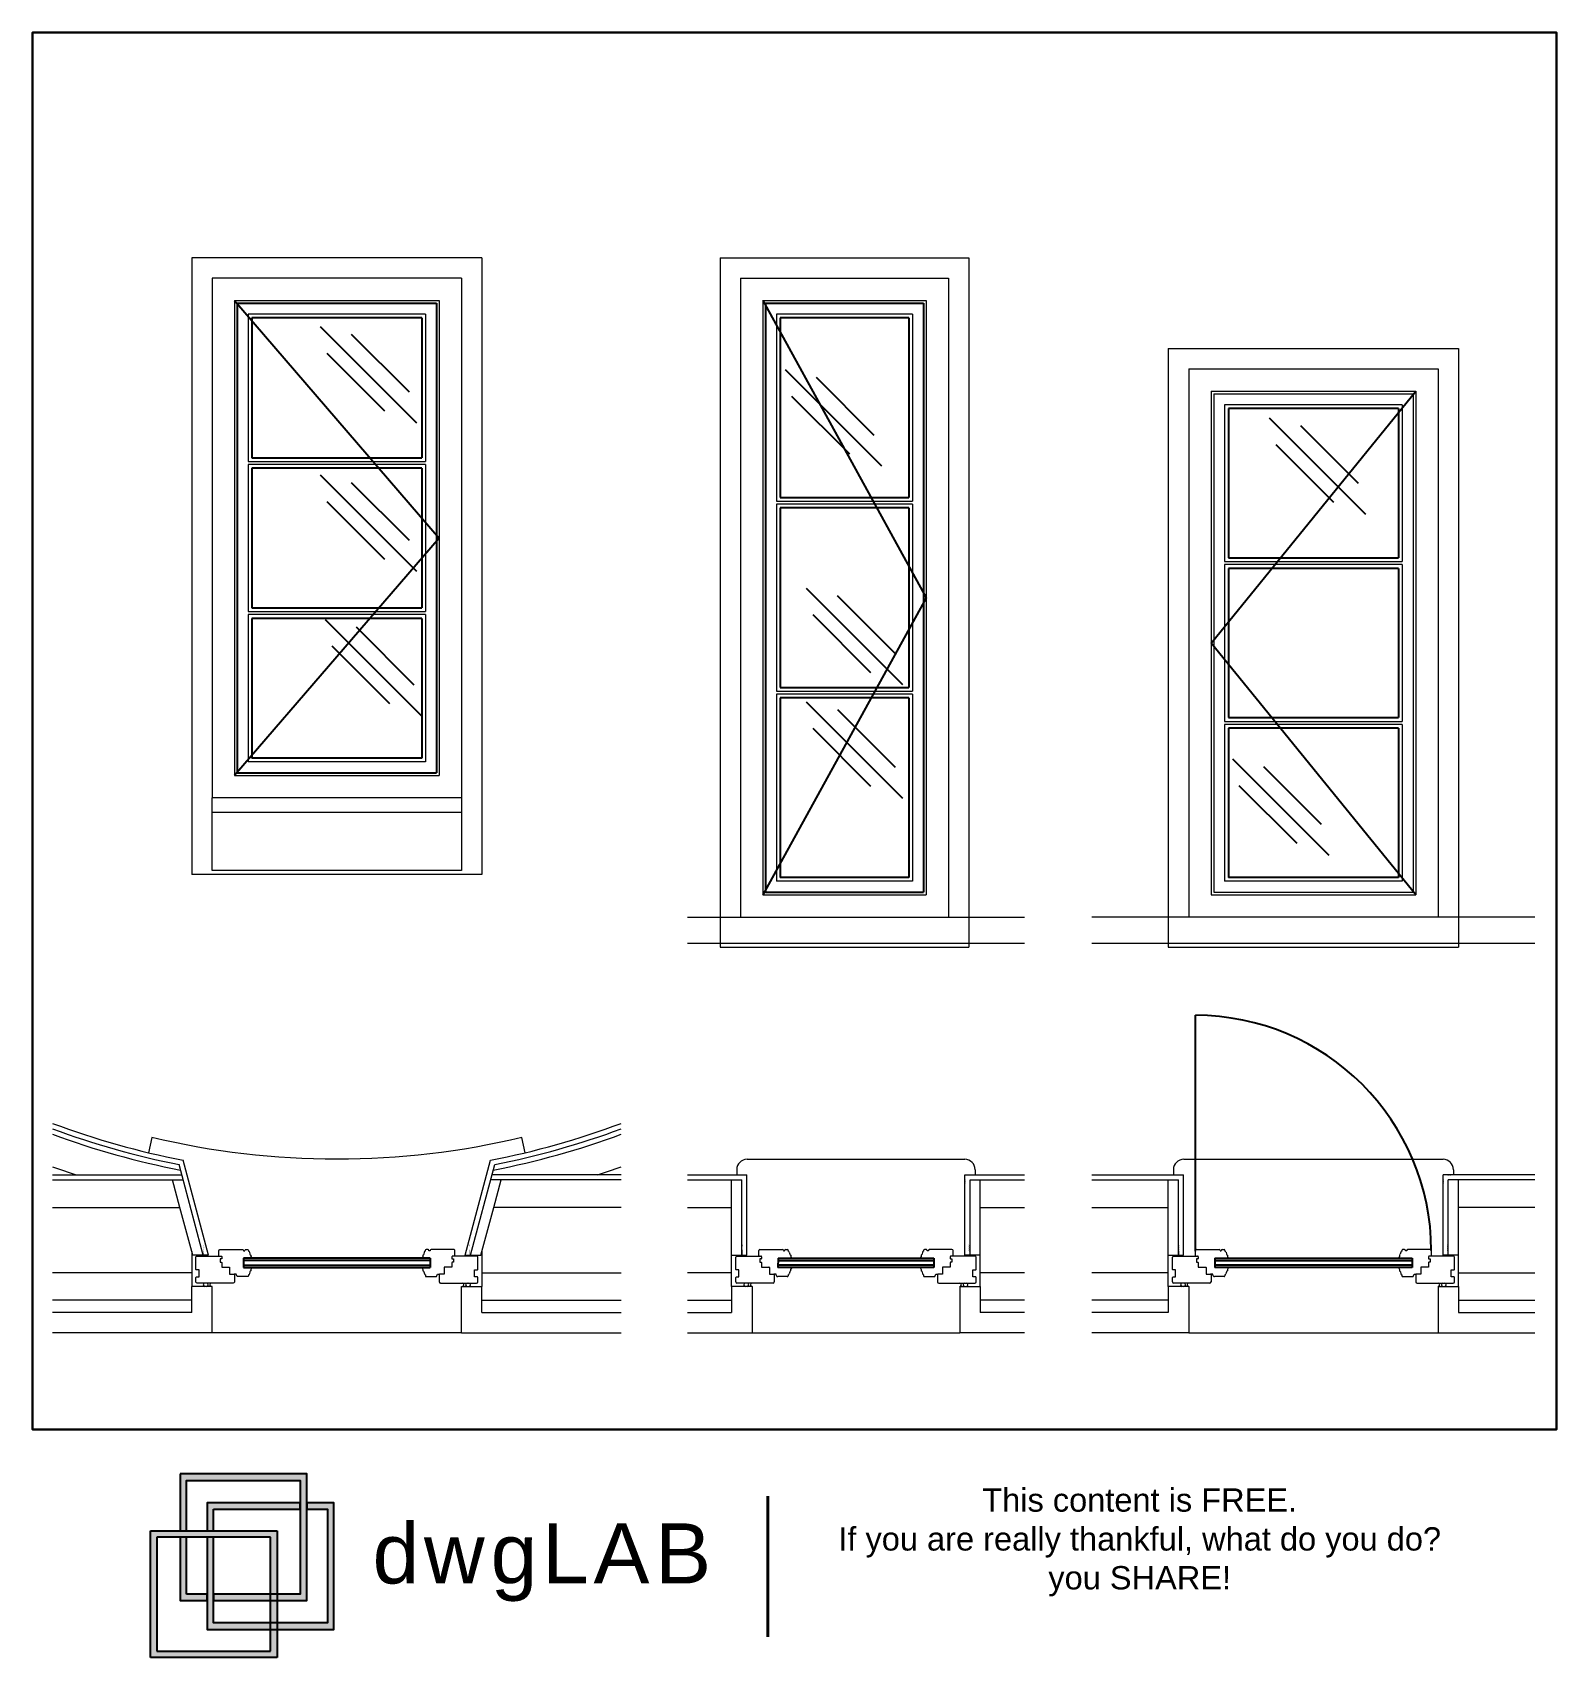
# Model space of a CAD drawing. Header units: inches. Extents: x 28.06 to 31.79, y 9.34 to 13.31.
import ezdxf

# ---------------------------------------------------------------- set-up
doc = ezdxf.new("R2010")
doc.units = ezdxf.units.IN
doc.header["$MEASUREMENT"] = 0
doc.layers.add('001_Dark_1 10', color=7, linetype='Continuous', lineweight=0)
doc.layers.add('002_Medium_1 10', color=251, linetype='Continuous', lineweight=0)
doc.layers.add('003_Light_1 10', color=252, linetype='Continuous')
doc.layers.add('dwgLAB', color=250, linetype='Continuous', plot=False)
doc.styles.get("Standard").update_dxf_attribs({"font": 'arial.ttf'})

# ---------------------------------------------------------------- blocks, each defined once
blk = doc.blocks.new('angle_bead')
at = {"layer": '001_Dark_1 10', "const_width": 0.4}
blk.add_lwpolyline([(-13.1, -13.7), (-13.1, -12.5), (-12, -12.5), (-12, -11.4), (-10.8, -11.4), (-10.8, -10.2), (-9.6, -10.2), (-9.6, -9), (-8.4, -9), (-8.4, -7.8), (-7.2, -7.8), (-7.2, -6.6), (-6.6, -6.6), (-0.7, -0.7, -0.519968), (0, 1.1, -0.532903), (0.7, -0.7), (6.6, -6.6), (7.2, -6.6), (7.2, -7.8), (8.4, -7.8), (8.4, -9), (9.6, -9), (9.6, -10.2), (10.8, -10.2), (10.8, -11.4), (12, -11.4), (12, -12.5), (13.1, -12.5), (13.1, -13.7)], format="xyb", dxfattribs=at)
blk = doc.blocks.new('plasterstop')
at = {"layer": '001_Dark_1 10', "const_width": 0.4}
blk.add_lwpolyline([(-9.6, 25.7), (-10.4, 24.9), (-9.6, 24), (-10.4, 23.2), (-9.6, 22.4), (-10.4, 21.5), (-9.6, 20.7), (-10.4, 19.8), (-9.6, 19), (-10.4, 18.2), (-9.6, 17.3), (-10.4, 16.5), (-9.6, 15.6), (-10.4, 14.8), (-9.6, 14), (-10.4, 13.1), (-9.6, 12.3), (-10.4, 11.4), (-9.6, 10.6), (-10.4, 9.8), (-10, 9.3), (-10, 0), (0, 0), (0, 0.5), (-10, 0.5)], dxfattribs=at)
blk = doc.blocks.new('A$C394067A6')
at = {"layer": '003_Light_1 10'}
for p, q in [((0, 0), (235.5, 235.5)), ((18.1, 75.6), (159.3, 216.9)), ((78.1, 29.4), (219.4, 170.7))]:
    blk.add_line(p, q, dxfattribs=at)
blk = doc.blocks.new('DWGlab_ok')
at = {"layer": 'dwgLAB'}
h = blk.add_hatch(color=2, dxfattribs=at)
h.dxf.hatch_style = 2
h.paths.add_polyline_path([(0.0369, 0.2289), (0.0369, 0.158), (0.045, 0.158), (0.045, 0.2209), (0.1869, 0.2209), (0.1869, 0.079), (0.0788, 0.079), (0.0788, 0.0709), (0.1949, 0.0709), (0.1949, 0.2289)])
h = blk.add_hatch(color=13, dxfattribs=at)
h.dxf.hatch_style = 2
h.paths.add_polyline_path([(0.1949, 0.193), (0.1949, 0.1849), (0.2207, 0.1849), (0.2207, 0.0431), (0.0788, 0.0431), (0.0788, 0.1499), (0.0708, 0.1499), (0.0708, 0.035), (0.2287, 0.035), (0.2287, 0.193)])
h = blk.add_hatch(color=13, dxfattribs=at)
h.dxf.hatch_style = 2
h.paths.add_polyline_path([(0.0788, 0.1849), (0.1869, 0.1849), (0.1869, 0.193), (0.0708, 0.193), (0.0708, 0.158), (0.0788, 0.158)])
h = blk.add_hatch(color=155, dxfattribs=at)
h.dxf.hatch_style = 2
h.paths.add_polyline_path([(0.158, 0), (0, 0), (0, 0.158), (0.158, 0.158)])
h.paths.add_polyline_path([(0.0081, 0.0081), (0.1499, 0.0081), (0.1499, 0.1499), (0.0081, 0.1499)])
h = blk.add_hatch(color=2, dxfattribs=at)
h.dxf.hatch_style = 2
h.paths.add_polyline_path([(0.045, 0.079), (0.045, 0.1499), (0.0369, 0.1499), (0.0369, 0.0709), (0.0708, 0.0709), (0.0708, 0.079)])
at = {"layer": 'dwgLAB', "color": 155}
for p, q in [((0, 0), (0, 0.158)), ((0, 0.158), (0.158, 0.158)), ((0.1499, 0.1499), (0.0081, 0.1499)), ((0.0081, 0.1499), (0.0081, 0.0081)), ((0.1499, 0.0081), (0.1499, 0.1499)), ((0.158, 0.158), (0.158, 0)), ((0.158, 0), (0, 0)), ((0.0081, 0.0081), (0.1499, 0.0081))]:
    blk.add_line(p, q, dxfattribs=at)
at = {"layer": 'dwgLAB', "color": 2}
for points in [[(0.0369, 0.2289), (0.0369, 0.158), (0.045, 0.158), (0.045, 0.2209), (0.1869, 0.2209), (0.1869, 0.079), (0.0788, 0.079), (0.0788, 0.0709), (0.1949, 0.0709), (0.1949, 0.2289), (0.0369, 0.2289)], [(0.045, 0.079), (0.045, 0.1499), (0.0369, 0.1499), (0.0369, 0.0709), (0.0708, 0.0709), (0.0708, 0.079), (0.045, 0.079)]]:
    blk.add_lwpolyline(points, dxfattribs=at)
at = {"layer": 'dwgLAB', "color": 13}
for points in [[(0.1949, 0.193), (0.1949, 0.1849), (0.2207, 0.1849), (0.2207, 0.0431), (0.0788, 0.0431), (0.0788, 0.1499), (0.0708, 0.1499), (0.0708, 0.035), (0.2287, 0.035), (0.2287, 0.193), (0.1949, 0.193)], [(0.0788, 0.1849), (0.1869, 0.1849), (0.1869, 0.193), (0.0708, 0.193), (0.0708, 0.158), (0.0788, 0.158), (0.0788, 0.1849)]]:
    blk.add_lwpolyline(points, dxfattribs=at)
at = {"layer": 'dwgLAB', "color": 9, "linetype": 'Continuous', "lineweight": 40}
blk.add_lwpolyline([(0.7701, 0.0256), (0.7701, 0.2011)], dxfattribs=at)
at = {"layer": 'dwgLAB', "color": 7}
for s, width, heights, insert, char_height, attachment_point in [('{\\H0.91667x;\\C0;This content is FREE.\\PIf you are really thankful, what do you do? you SHARE!}', 0.805462, [0.5251], (1.2337, 0.2109), 0.031712, 2), ('{\\T1.1;dwgLAB}', 17.629903, [0], (0.277, 0.1673), 0.075, 1)]:
    blk.add_mtext_dynamic_manual_height_columns(s, width=width, gutter_width=12.5, heights=heights, dxfattribs=dict(at, insert=insert, char_height=char_height, attachment_point=attachment_point))

msp = doc.modelspace()

# ---------------------------------------------------------------- linework, layer by layer
at = {"layer": '001_Dark_1 10', "ltscale": 10}
for p, q in [((29.1634, 12.7579), (28.4538, 12.7579)), ((28.4538, 12.7579), (28.4538, 11.2501)), ((29.1634, 12.7579), (29.1634, 11.2501)), ((29.7458, 12.7579), (30.3538, 12.7579)), ((29.7458, 12.7579), (29.7458, 11.0729)), ((30.3538, 12.7579), (30.3538, 11.0729)), ((30.8415, 12.5362), (30.8415, 11.0729)), ((30.8415, 12.5362), (31.5511, 12.5362)), ((31.5511, 12.5362), (31.5511, 11.0729)), ((29.1634, 11.2501), (28.4538, 11.2501)), ((29.7458, 11.0729), (30.3538, 11.0729)), ((30.8415, 11.0729), (31.5511, 11.0729))]:
    msp.add_line(p, q, dxfattribs=at)
at = {"layer": '001_Dark_1 10'}
for p, q in [((29.1134, 12.7079), (28.5038, 12.7079)), ((28.5038, 12.7079), (28.5038, 11.4379)), ((29.1134, 12.7079), (29.1134, 11.4379)), ((29.7958, 12.7079), (29.7958, 11.1459)), ((29.7958, 12.7079), (30.3038, 12.7079)), ((30.3038, 12.7079), (30.3038, 11.1459)), ((30.8915, 12.4862), (30.8915, 11.1464)), ((30.8915, 12.4862), (31.5011, 12.4862)), ((31.5011, 12.4862), (31.5011, 11.1464)), ((28.5038, 11.2601), (28.5038, 11.4379)), ((29.1134, 11.4379), (28.5038, 11.4379)), ((29.1134, 11.4379), (29.1134, 11.2601)), ((29.1134, 11.2601), (28.5038, 11.2601)), ((29.6658, 11.1459), (30.4895, 11.1459)), ((31.7377, 11.1464), (30.6548, 11.1464)), ((29.6658, 11.0829), (30.4895, 11.0829)), ((30.6548, 11.0829), (31.7377, 11.0829)), ((28.4951, 10.3196), (28.4328, 10.552)), ((29.1221, 10.3196), (29.1844, 10.552)), ((28.1134, 10.5161), (28.4295, 10.5161)), ((29.5038, 10.5161), (29.1877, 10.5161)), ((29.6658, 10.5161), (29.8112, 10.5161)), ((29.8112, 10.3196), (29.8112, 10.5161)), ((30.3442, 10.5161), (30.4895, 10.5161)), ((30.3442, 10.3196), (30.3442, 10.5161)), ((30.6548, 10.5161), (30.879, 10.5161)), ((30.879, 10.3196), (30.879, 10.5161)), ((31.7377, 10.5161), (31.5136, 10.5161)), ((31.5136, 10.3196), (31.5136, 10.5161)), ((28.1134, 10.4366), (28.4249, 10.4366)), ((28.4538, 10.3288), (28.4249, 10.4366)), ((29.1634, 10.3288), (29.1923, 10.4366)), ((29.5038, 10.4366), (29.1923, 10.4366)), ((29.6658, 10.4366), (29.7737, 10.4366)), ((29.7737, 10.2766), (29.7737, 10.4366)), ((30.3817, 10.4366), (30.4895, 10.4366)), ((30.3817, 10.2766), (30.3817, 10.4366)), ((30.6548, 10.4366), (30.8415, 10.4366)), ((30.8415, 10.2766), (30.8415, 10.4366)), ((31.7377, 10.4366), (31.5511, 10.4366)), ((31.5511, 10.2766), (31.5511, 10.4366)), ((28.4538, 10.3288), (28.4538, 10.2766)), ((29.1634, 10.3288), (29.1634, 10.2766)), ((29.7737, 10.3196), (29.7987, 10.3196)), ((29.7987, 10.3196), (29.8112, 10.3196)), ((30.3567, 10.3196), (30.3442, 10.3196)), ((30.3817, 10.3196), (30.3567, 10.3196)), ((30.8415, 10.3196), (30.8665, 10.3196)), ((31.5261, 10.3196), (31.5136, 10.3196)), ((31.5511, 10.3196), (31.5261, 10.3196)), ((28.4538, 10.2766), (28.1134, 10.2766)), ((28.4538, 10.2766), (28.4538, 10.2436)), ((29.1634, 10.2766), (29.5038, 10.2766)), ((29.1634, 10.2766), (29.1634, 10.2436)), ((29.7737, 10.2766), (29.6658, 10.2766)), ((29.7737, 10.2436), (29.7737, 10.2766)), ((30.4895, 10.2766), (30.3817, 10.2766)), ((30.3817, 10.2436), (30.3817, 10.2766)), ((30.8415, 10.2766), (30.6548, 10.2766)), ((30.8415, 10.2436), (30.8415, 10.2766)), ((31.5511, 10.2766), (31.7377, 10.2766)), ((31.5511, 10.2436), (31.5511, 10.2766)), ((28.5038, 10.2436), (28.4538, 10.2436)), ((28.5038, 10.1296), (28.5038, 10.2436)), ((29.1134, 10.2436), (29.1634, 10.2436)), ((29.1134, 10.1296), (29.1134, 10.2436)), ((29.8237, 10.2436), (29.7737, 10.2436)), ((29.8237, 10.2436), (29.8237, 10.1296)), ((30.3317, 10.2436), (30.3317, 10.1296)), ((30.3317, 10.2436), (30.3817, 10.2436)), ((30.8915, 10.2436), (30.8415, 10.2436)), ((30.8915, 10.2436), (30.8915, 10.1296)), ((31.5011, 10.2436), (31.5511, 10.2436)), ((31.5011, 10.2436), (31.5011, 10.1296)), ((28.5038, 10.1296), (28.1134, 10.1296)), ((29.1134, 10.1296), (29.5038, 10.1296)), ((29.6658, 10.1296), (29.8237, 10.1296)), ((30.4895, 10.1296), (30.3317, 10.1296)), ((30.8915, 10.1296), (30.6548, 10.1296)), ((31.5011, 10.1296), (31.7377, 10.1296))]:
    msp.add_line(p, q, dxfattribs=at)
at = {"layer": '002_Medium_1 10'}
for p, q in [((28.5582, 12.6534), (29.059, 12.6534)), ((28.5582, 12.6534), (28.5582, 11.4923)), ((29.059, 12.6534), (29.059, 11.4923)), ((29.8502, 12.6534), (30.2494, 12.6534)), ((29.8502, 12.6534), (29.8502, 11.2003)), ((30.2494, 12.6534), (30.2494, 11.2003)), ((29.0256, 12.62), (28.5916, 12.62)), ((28.5916, 12.62), (28.5916, 12.2601)), ((29.0256, 12.62), (29.0256, 12.2601)), ((30.2161, 12.62), (29.8836, 12.62)), ((29.8836, 12.62), (29.8836, 12.1628)), ((30.2161, 12.62), (30.2161, 12.1628)), ((30.9459, 12.4318), (31.4467, 12.4318)), ((30.9459, 12.4318), (30.9459, 11.2008)), ((30.9526, 12.4251), (31.44, 12.4251)), ((30.9526, 12.4251), (30.9526, 11.2075)), ((31.4133, 12.3984), (30.9792, 12.3984)), ((30.9792, 12.3984), (30.9792, 12.0152)), ((31.4133, 12.3984), (31.4133, 12.0152)), ((31.44, 12.4251), (31.44, 11.2075)), ((31.4467, 12.4318), (31.4467, 11.2008)), ((28.5916, 12.2601), (29.0256, 12.2601)), ((29.0256, 12.2527), (28.5916, 12.2527)), ((28.5916, 12.2527), (28.5916, 11.893)), ((29.0256, 12.2527), (29.0256, 11.893)), ((29.8836, 12.1628), (30.2161, 12.1628)), ((30.2161, 12.1554), (29.8836, 12.1554)), ((29.8836, 12.1554), (29.8836, 11.6983)), ((30.2161, 12.1554), (30.2161, 11.6983)), ((30.9792, 12.0152), (31.4133, 12.0152)), ((31.4133, 12.0078), (30.9792, 12.0078)), ((30.9792, 12.0078), (30.9792, 11.6248)), ((31.4133, 12.0078), (31.4133, 11.6248)), ((28.5916, 11.893), (29.0256, 11.893)), ((29.0256, 11.8856), (28.5916, 11.8856)), ((28.5916, 11.8856), (28.5916, 11.5257)), ((29.0256, 11.8856), (29.0256, 11.5257)), ((29.8836, 11.6983), (30.2161, 11.6983)), ((30.2161, 11.6909), (29.8836, 11.6909)), ((29.8836, 11.6909), (29.8836, 11.2337)), ((30.2161, 11.6909), (30.2161, 11.2337)), ((30.9792, 11.6248), (31.4133, 11.6248)), ((31.4133, 11.6174), (30.9792, 11.6174)), ((30.9792, 11.6174), (30.9792, 11.2342)), ((31.4133, 11.6174), (31.4133, 11.2342)), ((29.0256, 11.5257), (28.5916, 11.5257)), ((28.5582, 11.4923), (29.059, 11.4923)), ((28.5038, 11.4029), (29.1134, 11.4029)), ((30.2161, 11.2337), (29.8836, 11.2337)), ((30.9526, 11.2075), (31.44, 11.2075)), ((31.4133, 11.2342), (30.9792, 11.2342)), ((29.8502, 11.2003), (30.2494, 11.2003)), ((30.9459, 11.2008), (31.4467, 11.2008)), ((28.4821, 10.3196), (28.4227, 10.5412)), ((29.1351, 10.3196), (29.1945, 10.5413)), ((29.7862, 10.5288), (29.7862, 10.5161)), ((29.8116, 10.5542), (30.3438, 10.5542)), ((30.3692, 10.5288), (30.3692, 10.5161)), ((30.854, 10.5288), (30.854, 10.5161)), ((30.8794, 10.5542), (31.5132, 10.5542)), ((31.5386, 10.5288), (31.5386, 10.5161)), ((28.1134, 10.5036), (28.4328, 10.5036)), ((28.4249, 10.4366), (28.407, 10.5036)), ((29.5038, 10.5036), (29.1844, 10.5036)), ((29.1923, 10.4366), (29.2102, 10.5036)), ((29.6658, 10.5036), (29.7987, 10.5036)), ((29.7737, 10.4366), (29.7737, 10.5036)), ((29.7987, 10.3196), (29.7987, 10.5036)), ((30.3567, 10.5036), (30.4895, 10.5036)), ((30.3567, 10.3196), (30.3567, 10.5036)), ((30.3817, 10.4366), (30.3817, 10.5036)), ((30.6548, 10.5036), (30.8665, 10.5036)), ((30.8415, 10.4366), (30.8415, 10.5036)), ((30.8665, 10.3196), (30.8665, 10.5036)), ((31.7377, 10.5036), (31.5261, 10.5036)), ((31.5261, 10.3196), (31.5261, 10.5036)), ((31.5511, 10.4366), (31.5511, 10.5036)), ((28.4563, 10.3196), (28.4538, 10.3288)), ((29.1609, 10.3196), (29.1634, 10.3288)), ((29.8401, 10.3189), (29.8401, 10.3309)), ((29.8431, 10.3339), (29.8983, 10.3339)), ((29.9003, 10.3316), (29.9003, 10.3306)), ((29.9003, 10.3306), (29.9033, 10.3306)), ((29.9033, 10.3306), (29.9033, 10.3316)), ((29.9053, 10.3339), (29.9103, 10.3339)), ((29.9123, 10.3316), (29.9123, 10.3296)), ((30.2431, 10.3316), (30.2431, 10.3296)), ((30.25, 10.3339), (30.245, 10.3339)), ((30.2521, 10.3306), (30.2521, 10.3316)), ((30.2551, 10.3306), (30.2521, 10.3306)), ((30.2551, 10.3316), (30.2551, 10.3306)), ((30.3123, 10.3339), (30.2571, 10.3339)), ((30.3153, 10.3189), (30.3153, 10.3309)), ((30.9078, 10.3189), (30.9078, 10.3309)), ((30.9109, 10.3339), (30.9661, 10.3339)), ((30.9681, 10.3316), (30.9681, 10.3306)), ((30.9681, 10.3306), (30.9711, 10.3306)), ((30.9711, 10.3306), (30.9711, 10.3316)), ((30.9731, 10.3339), (30.9781, 10.3339)), ((30.9801, 10.3316), (30.9801, 10.3296)), ((31.4124, 10.3316), (31.4124, 10.3296)), ((31.4194, 10.3339), (31.4144, 10.3339)), ((31.4214, 10.3306), (31.4214, 10.3316)), ((31.4245, 10.3306), (31.4214, 10.3306)), ((31.4244, 10.3316), (31.4245, 10.3306)), ((31.4817, 10.3339), (31.4264, 10.3339)), ((31.4847, 10.3189), (31.4847, 10.3309)), ((28.4951, 10.3196), (28.4563, 10.3196)), ((29.1221, 10.3196), (29.1609, 10.3196)), ((29.7837, 10.2846), (29.7837, 10.3146)), ((29.7867, 10.3176), (29.8411, 10.3176)), ((29.8406, 10.318), (29.841, 10.318)), ((29.8411, 10.3176), (29.8451, 10.3176)), ((29.8461, 10.3106), (29.8431, 10.3106)), ((29.8431, 10.3106), (29.8431, 10.3026)), ((29.8431, 10.3026), (29.8461, 10.3026)), ((29.8471, 10.3156), (29.8471, 10.3116)), ((29.8471, 10.3016), (29.8471, 10.2906)), ((29.8471, 10.2906), (29.8651, 10.2906)), ((29.8661, 10.2896), (29.8661, 10.2736)), ((29.9148, 10.3268), (29.916, 10.3222)), ((29.9207, 10.2896), (29.9181, 10.2845)), ((29.9182, 10.3195), (29.9182, 10.3164)), ((29.9182, 10.3164), (29.9203, 10.3126)), ((30.2347, 10.2896), (30.2373, 10.2845)), ((30.2372, 10.3164), (30.2351, 10.3126)), ((30.2371, 10.3195), (30.2372, 10.3164)), ((30.2406, 10.3268), (30.2394, 10.3222)), ((30.2893, 10.2896), (30.2893, 10.2736)), ((30.3083, 10.2906), (30.2903, 10.2906)), ((30.3083, 10.3156), (30.3083, 10.3116)), ((30.3083, 10.3016), (30.3083, 10.2906)), ((30.3093, 10.3106), (30.3123, 10.3106)), ((30.3123, 10.3026), (30.3093, 10.3026)), ((30.3143, 10.3176), (30.3103, 10.3176)), ((30.3123, 10.3106), (30.3123, 10.3026)), ((30.3148, 10.318), (30.3143, 10.318)), ((30.3687, 10.3176), (30.3143, 10.3176)), ((30.3717, 10.2846), (30.3717, 10.3146)), ((30.8515, 10.2846), (30.8515, 10.3146)), ((30.8545, 10.3176), (30.9088, 10.3176)), ((30.8665, 10.3196), (30.879, 10.3196)), ((30.9084, 10.318), (30.9088, 10.318)), ((30.9088, 10.3176), (30.9128, 10.3176)), ((30.9108, 10.3106), (30.9108, 10.3026)), ((30.9138, 10.3106), (30.9108, 10.3106)), ((30.9108, 10.3026), (30.9138, 10.3026)), ((30.9148, 10.3156), (30.9148, 10.3116)), ((30.9148, 10.3016), (30.9148, 10.2906)), ((30.9148, 10.2906), (30.9329, 10.2906)), ((30.9339, 10.2896), (30.9339, 10.2736)), ((30.9826, 10.3268), (30.9838, 10.3222)), ((30.9885, 10.2896), (30.9859, 10.2845)), ((30.986, 10.3195), (30.986, 10.3164)), ((30.986, 10.3164), (30.9881, 10.3126)), ((31.4041, 10.2896), (31.4066, 10.2845)), ((31.4066, 10.3164), (31.4044, 10.3126)), ((31.4065, 10.3195), (31.4066, 10.3164)), ((31.41, 10.3268), (31.4087, 10.3222)), ((31.4587, 10.2896), (31.4587, 10.2736)), ((31.4777, 10.2906), (31.4597, 10.2906)), ((31.4777, 10.3156), (31.4777, 10.3116)), ((31.4777, 10.3016), (31.4777, 10.2906)), ((31.4787, 10.3106), (31.4817, 10.3106)), ((31.4817, 10.3026), (31.4787, 10.3026)), ((31.4837, 10.3176), (31.4797, 10.3176)), ((31.4817, 10.3106), (31.4817, 10.3026)), ((31.4841, 10.318), (31.4837, 10.318)), ((31.5381, 10.3176), (31.4837, 10.3176)), ((31.5411, 10.2846), (31.5411, 10.3146)), ((29.7847, 10.2836), (29.7837, 10.2846)), ((29.7837, 10.2656), (29.7847, 10.2666)), ((29.7837, 10.2546), (29.7837, 10.2656)), ((29.7917, 10.2836), (29.7847, 10.2836)), ((29.7847, 10.2666), (29.7917, 10.2666)), ((29.8751, 10.2516), (29.7867, 10.2516)), ((29.7917, 10.2666), (29.7917, 10.2836)), ((29.8661, 10.2736), (29.8771, 10.2736)), ((29.8823, 10.2736), (29.8771, 10.2736)), ((29.8781, 10.2726), (29.8781, 10.2546)), ((29.8837, 10.2695), (29.8823, 10.2736)), ((29.91, 10.2675), (29.8865, 10.2675)), ((29.912, 10.2715), (29.912, 10.2695)), ((29.9158, 10.2788), (29.9145, 10.2742)), ((29.9181, 10.2845), (29.9181, 10.2815)), ((30.2373, 10.2845), (30.2373, 10.2815)), ((30.2395, 10.2788), (30.2408, 10.2742)), ((30.2433, 10.2715), (30.2433, 10.2695)), ((30.2453, 10.2675), (30.2689, 10.2675)), ((30.2717, 10.2695), (30.2731, 10.2736)), ((30.2731, 10.2736), (30.2783, 10.2736)), ((30.2773, 10.2726), (30.2773, 10.2546)), ((30.2893, 10.2736), (30.2783, 10.2736)), ((30.2803, 10.2516), (30.3687, 10.2516)), ((30.3637, 10.2836), (30.3707, 10.2836)), ((30.3637, 10.2666), (30.3637, 10.2836)), ((30.3707, 10.2666), (30.3637, 10.2666)), ((30.3707, 10.2836), (30.3717, 10.2846)), ((30.3717, 10.2656), (30.3707, 10.2666)), ((30.3717, 10.2546), (30.3717, 10.2656)), ((30.8525, 10.2836), (30.8515, 10.2846)), ((30.8515, 10.2656), (30.8525, 10.2666)), ((30.8515, 10.2546), (30.8515, 10.2656)), ((30.8595, 10.2836), (30.8525, 10.2836)), ((30.8525, 10.2666), (30.8595, 10.2666)), ((30.9429, 10.2516), (30.8545, 10.2516)), ((30.8595, 10.2666), (30.8595, 10.2836)), ((30.9339, 10.2736), (30.9449, 10.2736)), ((30.95, 10.2736), (30.9449, 10.2736)), ((30.9459, 10.2726), (30.9459, 10.2546)), ((30.9515, 10.2695), (30.95, 10.2736)), ((30.9778, 10.2675), (30.9543, 10.2675)), ((30.9798, 10.2715), (30.9798, 10.2695)), ((30.9836, 10.2788), (30.9823, 10.2742)), ((30.9859, 10.2845), (30.9859, 10.2815)), ((31.4066, 10.2845), (31.4067, 10.2815)), ((31.4089, 10.2788), (31.4102, 10.2742)), ((31.4127, 10.2715), (31.4127, 10.2695)), ((31.4147, 10.2675), (31.4382, 10.2675)), ((31.4411, 10.2695), (31.4425, 10.2736)), ((31.4425, 10.2736), (31.4477, 10.2736)), ((31.4467, 10.2726), (31.4467, 10.2546)), ((31.4587, 10.2736), (31.4477, 10.2736)), ((31.4497, 10.2516), (31.5381, 10.2516)), ((31.5331, 10.2666), (31.5331, 10.2836)), ((31.5331, 10.2836), (31.5401, 10.2836)), ((31.5401, 10.2666), (31.5331, 10.2666)), ((31.5401, 10.2836), (31.5411, 10.2846)), ((31.5411, 10.2656), (31.5401, 10.2666)), ((31.5411, 10.2546), (31.5411, 10.2656)), ((28.4538, 10.2096), (28.1134, 10.2096)), ((28.4538, 10.1796), (28.4538, 10.2436)), ((29.1634, 10.1796), (29.1634, 10.2436)), ((29.1634, 10.2096), (29.5038, 10.2096)), ((29.6658, 10.2096), (29.7737, 10.2096)), ((29.7737, 10.2436), (29.7737, 10.1796)), ((30.3817, 10.2436), (30.3817, 10.1796)), ((30.4895, 10.2096), (30.3817, 10.2096)), ((30.8415, 10.2096), (30.6548, 10.2096)), ((30.8415, 10.2436), (30.8415, 10.1796)), ((31.5511, 10.2436), (31.5511, 10.1796)), ((31.5511, 10.2096), (31.7377, 10.2096)), ((28.4538, 10.1796), (28.1134, 10.1796)), ((29.1634, 10.1796), (29.5038, 10.1796)), ((29.6658, 10.1796), (29.7737, 10.1796)), ((30.4895, 10.1796), (30.3817, 10.1796)), ((30.8415, 10.1796), (30.6548, 10.1796)), ((31.5511, 10.1796), (31.7377, 10.1796)), ((29.1134, 10.1296), (28.5038, 10.1296)), ((29.8237, 10.1296), (30.3317, 10.1296)), ((30.8915, 10.1296), (31.5011, 10.1296))]:
    msp.add_line(p, q, dxfattribs=at)
for points in [[(29.2693, 10.5704), (29.261, 10.6075, -0.11802), (28.3563, 10.6075), (28.3479, 10.5704)], [(28.5207, 10.318), (28.5212, 10.318, -0.548093), (28.5202, 10.3189), (28.5202, 10.3309, -0.414214), (28.5232, 10.3339), (28.5784, 10.3339, -0.339249), (28.5804, 10.3316), (28.5804, 10.3306), (28.5834, 10.3306), (28.5834, 10.3316, -0.330757), (28.5854, 10.3339), (28.5904, 10.3339, -0.325141), (28.5924, 10.3316), (28.5924, 10.3296, -0.244999), (28.5949, 10.3268), (28.5961, 10.3222, 0.180533), (28.5984, 10.3195), (28.5983, 10.3164), (28.6004, 10.3126)], [(29.0965, 10.318), (29.096, 10.318, 0.548093), (29.097, 10.3189), (29.097, 10.3309, 0.414214), (29.094, 10.3339), (29.0388, 10.3339, 0.339249), (29.0368, 10.3316), (29.0368, 10.3306), (29.0338, 10.3306), (29.0338, 10.3316, 0.330757), (29.0318, 10.3339), (29.0268, 10.3339, 0.325141), (29.0248, 10.3316), (29.0248, 10.3296, 0.244999), (29.0223, 10.3268), (29.0211, 10.3222, -0.180533), (29.0188, 10.3195), (29.0189, 10.3164), (29.0168, 10.3126)], [(28.6008, 10.2896), (28.5982, 10.2845), (28.5982, 10.2815, 0.180533), (28.5959, 10.2788), (28.5947, 10.2742, -0.244999), (28.5922, 10.2715), (28.5922, 10.2695, -0.414214), (28.5901, 10.2675), (28.5666, 10.2675, -0.31546), (28.5638, 10.2695), (28.5624, 10.2736), (28.5572, 10.2736)], [(29.0164, 10.2896), (29.019, 10.2845), (29.019, 10.2815, -0.180533), (29.0213, 10.2788), (29.0225, 10.2742, 0.244999), (29.025, 10.2715), (29.025, 10.2695, 0.414214), (29.0271, 10.2675), (29.0506, 10.2675, 0.31546), (29.0534, 10.2695), (29.0548, 10.2736), (29.06, 10.2736)]]:
    msp.add_lwpolyline(points, format="xyb", dxfattribs=at)
for points in [[(28.5212, 10.3176), (28.5252, 10.3176, -0.414214), (28.5272, 10.3156), (28.5272, 10.3116, -0.414214), (28.5262, 10.3106), (28.5232, 10.3106), (28.5232, 10.3026), (28.5262, 10.3026, -0.414214), (28.5272, 10.3016), (28.5272, 10.2906), (28.5452, 10.2906, -0.414214), (28.5462, 10.2896), (28.5462, 10.2736), (28.5572, 10.2736, -0.414214), (28.5582, 10.2726), (28.5582, 10.2546, -0.414214), (28.5552, 10.2516), (28.4668, 10.2516, -0.414214), (28.4638, 10.2546), (28.4638, 10.2656), (28.4648, 10.2666), (28.4718, 10.2666), (28.4718, 10.2836), (28.4648, 10.2836), (28.4638, 10.2846), (28.4638, 10.3146, -0.414214), (28.4668, 10.3176)], [(29.096, 10.3176), (29.092, 10.3176, 0.414214), (29.09, 10.3156), (29.09, 10.3116, 0.414214), (29.091, 10.3106), (29.094, 10.3106), (29.094, 10.3026), (29.091, 10.3026, 0.414214), (29.09, 10.3016), (29.09, 10.2906), (29.072, 10.2906, 0.414214), (29.071, 10.2896), (29.071, 10.2736), (29.06, 10.2736, 0.414214), (29.059, 10.2726), (29.059, 10.2546, 0.414214), (29.062, 10.2516), (29.1504, 10.2516, 0.414214), (29.1534, 10.2546), (29.1534, 10.2656), (29.1524, 10.2666), (29.1454, 10.2666), (29.1454, 10.2836), (29.1524, 10.2836), (29.1534, 10.2846), (29.1534, 10.3146, 0.414214), (29.1504, 10.3176)]]:
    msp.add_lwpolyline(points, format="xyb", close=True, dxfattribs=at)
for centre, radius, start, end in [((28.8086, 12.4973), 1.9812, 249.4589, 259.0671), ((28.8086, 12.4973), 1.9937, 249.5934, 258.8422), ((28.8086, 12.4973), 2.0062, 249.7262, 259.0174), ((28.8086, 12.4973), 1.9812, 280.936, 290.5442), ((28.8086, 12.4973), 2.0062, 280.9857, 290.2769), ((28.8086, 12.4973), 1.9937, 281.1609, 290.4096), ((28.8086, 12.4973), 2.0812, 250.4871, 252.1666), ((28.8086, 12.4973), 2.0812, 287.8334, 289.5159), ((29.8116, 10.5288), 0.0254, 90, 180), ((30.3438, 10.5288), 0.0254, 0, 90), ((30.8794, 10.5288), 0.0254, 90, 180), ((31.5132, 10.5288), 0.0254, 0, 90), ((29.8431, 10.3309), 0.003, 89.7527, 179.7527), ((29.8978, 10.3315), 0.00246, 4.1893, 79.1471), ((29.9058, 10.3314), 0.00253, 101.6545, 174.8624), ((29.9097, 10.3314), 0.00258, 4.9937, 77.0396), ((29.9109, 10.3258), 0.004, 14.7229, 69.7879), ((30.2444, 10.3258), 0.004, 110.2121, 165.2771), ((30.2456, 10.3314), 0.00258, 102.9604, 175.0063), ((30.2495, 10.3314), 0.00253, 5.1376, 78.3455), ((30.2575, 10.3315), 0.00246, 100.8529, 175.8107), ((30.3123, 10.3309), 0.003, 0.2473, 90.2473), ((30.9108, 10.3309), 0.003, 89.7527, 179.7527), ((30.9656, 10.3315), 0.00246, 4.1893, 79.1471), ((30.9736, 10.3314), 0.00253, 101.6545, 174.8624), ((30.9775, 10.3314), 0.00258, 4.9937, 77.0396), ((30.9787, 10.3258), 0.004, 14.7229, 69.7879), ((31.4138, 10.3258), 0.004, 110.2121, 165.2771), ((31.415, 10.3314), 0.00258, 102.9604, 175.0063), ((31.4189, 10.3314), 0.00253, 5.1376, 78.3455), ((31.4269, 10.3315), 0.00246, 100.8529, 175.8107), ((31.4817, 10.3309), 0.003, 0.2473, 90.2473), ((29.7867, 10.3146), 0.003, 90, 180), ((29.8408, 10.3188), 0.000772, 172.5102, 287.4174), ((29.8451, 10.3156), 0.002, 0, 90), ((29.8461, 10.3116), 0.001, 270, 0), ((29.8461, 10.3016), 0.001, 0, 90), ((29.8651, 10.2896), 0.001, 0, 90), ((29.9207, 10.3239), 0.005, 199.6807, 240.6149), ((30.2346, 10.3239), 0.005, 299.3851, 340.3193), ((30.2903, 10.2896), 0.001, 90, 180), ((30.3103, 10.3156), 0.002, 90, 180), ((30.3093, 10.3116), 0.001, 180, 270), ((30.3093, 10.3016), 0.001, 90, 180), ((30.3145, 10.3188), 0.000772, 252.5826, 7.4898), ((30.3687, 10.3146), 0.003, 0, 90), ((30.8545, 10.3146), 0.003, 90, 180), ((30.9086, 10.3188), 0.000772, 172.5102, 287.4174), ((30.9128, 10.3156), 0.002, 0, 90), ((30.9138, 10.3116), 0.001, 270, 0), ((30.9138, 10.3016), 0.001, 0, 90), ((30.9329, 10.2896), 0.001, 0, 90), ((30.9885, 10.3239), 0.005, 199.6807, 240.6149), ((31.404, 10.3239), 0.005, 299.3851, 340.3193), ((31.4597, 10.2896), 0.001, 90, 180), ((31.4797, 10.3156), 0.002, 90, 180), ((31.4787, 10.3116), 0.001, 180, 270), ((31.4787, 10.3016), 0.001, 90, 180), ((31.4839, 10.3188), 0.000772, 252.5826, 7.4898), ((31.5381, 10.3146), 0.003, 0, 90), ((28.4859, 10.2476), 0.004, 90, 270), ((28.4899, 10.2476), 0.004, 270, 90), ((28.5019, 10.2476), 0.004, 90, 270), ((29.1153, 10.2476), 0.004, 270, 90), ((29.1273, 10.2476), 0.004, 90, 270), ((29.1313, 10.2476), 0.004, 270, 90), ((29.7867, 10.2546), 0.003, 180, 270), ((29.8077, 10.2476), 0.004, 90, 270), ((29.8117, 10.2476), 0.004, 270, 90), ((29.8237, 10.2476), 0.004, 90, 270), ((29.8751, 10.2546), 0.003, 270, 0), ((29.8771, 10.2726), 0.001, 0, 90), ((29.8865, 10.2705), 0.00302, 199.339, 269.3726), ((29.91, 10.2695), 0.002, 269.7527, 359.7527), ((29.9107, 10.2753), 0.004, 289.7175, 344.7825), ((29.9205, 10.2771), 0.005, 118.8905, 159.8247), ((30.2348, 10.2771), 0.005, 20.1753, 61.1095), ((30.2447, 10.2753), 0.004, 195.2175, 250.2825), ((30.2453, 10.2695), 0.002, 180.2473, 270.2473), ((30.2688, 10.2705), 0.00302, 270.6274, 340.661), ((30.2783, 10.2726), 0.001, 90, 180), ((30.2803, 10.2546), 0.003, 180, 270), ((30.3317, 10.2476), 0.004, 270, 90), ((30.3437, 10.2476), 0.004, 90, 270), ((30.3477, 10.2476), 0.004, 270, 90), ((30.3687, 10.2546), 0.003, 270, 0), ((30.8545, 10.2546), 0.003, 180, 270), ((30.8755, 10.2476), 0.004, 90, 270), ((30.8795, 10.2476), 0.004, 270, 90), ((30.8915, 10.2476), 0.004, 90, 270), ((30.9429, 10.2546), 0.003, 270, 0), ((30.9449, 10.2726), 0.001, 0, 90), ((30.9543, 10.2705), 0.00302, 199.339, 269.3726), ((30.9778, 10.2695), 0.002, 269.7527, 359.7527), ((30.9785, 10.2753), 0.004, 289.7175, 344.7825), ((30.9883, 10.2771), 0.005, 118.8905, 159.8247), ((31.4042, 10.2771), 0.005, 20.1753, 61.1095), ((31.414, 10.2753), 0.004, 195.2175, 250.2825), ((31.4147, 10.2695), 0.002, 180.2473, 270.2473), ((31.4382, 10.2705), 0.00302, 270.6274, 340.661), ((31.4477, 10.2726), 0.001, 90, 180), ((31.4497, 10.2546), 0.003, 180, 270), ((31.5011, 10.2476), 0.004, 270, 90), ((31.5131, 10.2476), 0.004, 90, 270), ((31.5171, 10.2476), 0.004, 270, 90), ((31.5381, 10.2546), 0.003, 270, 0)]:
    msp.add_arc(centre, radius, start, end, dxfattribs=at)
at = {"layer": '003_Light_1 10', "ltscale": 10}
for p, q in [((28.5582, 12.6534), (29.059, 12.0729)), ((29.8502, 12.6534), (30.2494, 11.9269)), ((30.9459, 11.8163), (31.4467, 12.4318)), ((29.059, 12.0729), (28.5582, 11.4923)), ((30.2494, 11.9269), (29.8502, 11.2003)), ((31.4467, 11.2008), (30.9459, 11.8163))]:
    msp.add_line(p, q, dxfattribs=at)
at = {"layer": '003_Light_1 10'}
for p, q in [((28.5649, 12.6467), (29.0523, 12.6467)), ((28.5649, 12.6467), (28.5649, 11.499)), ((29.0523, 12.6467), (29.0523, 11.499)), ((29.8569, 12.6467), (30.2427, 12.6467)), ((29.8569, 12.6467), (29.8569, 11.207)), ((30.2427, 12.6467), (30.2427, 11.207)), ((29.0164, 12.6108), (28.6008, 12.6108)), ((28.6008, 12.6108), (28.6008, 12.2691)), ((29.0164, 12.6108), (29.0164, 12.2691)), ((30.2068, 12.6108), (29.8928, 12.6108)), ((29.8928, 12.6108), (29.8928, 12.1718)), ((30.2068, 12.6108), (30.2068, 12.1718)), ((31.4041, 12.3892), (30.9885, 12.3892)), ((30.9885, 12.3892), (30.9885, 12.0242)), ((31.4041, 12.3892), (31.4041, 12.0242)), ((28.6008, 12.2691), (29.0164, 12.2691)), ((29.0164, 12.2437), (28.6008, 12.2437)), ((28.6008, 12.2437), (28.6008, 11.902)), ((29.0164, 12.2437), (29.0164, 11.902)), ((29.8928, 12.1718), (30.2068, 12.1718)), ((30.2068, 12.1464), (29.8928, 12.1464)), ((29.8928, 12.1464), (29.8928, 11.7073)), ((30.2068, 12.1464), (30.2068, 11.7073)), ((30.9885, 12.0242), (31.4041, 12.0242)), ((31.4041, 11.9988), (30.9885, 11.9988)), ((30.9885, 11.9988), (30.9885, 11.6338)), ((31.4041, 11.9988), (31.4041, 11.6338)), ((28.6008, 11.902), (29.0164, 11.902)), ((29.0164, 11.8766), (28.6008, 11.8766)), ((28.6008, 11.8766), (28.6008, 11.5349)), ((29.0164, 11.8766), (29.0164, 11.5349)), ((29.8928, 11.7073), (30.2068, 11.7073)), ((30.2068, 11.6819), (29.8928, 11.6819)), ((29.8928, 11.6819), (29.8928, 11.2429)), ((30.2068, 11.6819), (30.2068, 11.2429)), ((30.9885, 11.6338), (31.4041, 11.6338)), ((31.4041, 11.6084), (30.9885, 11.6084)), ((30.9885, 11.6084), (30.9885, 11.2434)), ((31.4041, 11.6084), (31.4041, 11.2434)), ((29.0164, 11.5349), (28.6008, 11.5349)), ((28.5649, 11.499), (29.0523, 11.499)), ((30.2068, 11.2429), (29.8928, 11.2429)), ((31.4041, 11.2434), (30.9885, 11.2434)), ((29.8569, 11.207), (30.2427, 11.207)), ((28.5805, 10.3125), (28.5804, 10.2896)), ((28.5804, 10.2956), (29.0368, 10.2956)), ((28.5804, 10.2896), (29.0368, 10.2896)), ((29.0367, 10.3125), (28.5805, 10.3125)), ((29.0368, 10.3065), (28.5805, 10.3065)), ((29.0367, 10.3125), (29.0368, 10.2896)), ((29.8873, 10.3125), (29.8871, 10.2896)), ((30.2682, 10.2896), (29.8871, 10.2896)), ((29.8872, 10.3065), (30.2681, 10.3065)), ((30.2682, 10.2956), (29.8872, 10.2956)), ((29.8873, 10.3125), (30.2681, 10.3125)), ((30.2681, 10.3125), (30.2682, 10.2896)), ((30.955, 10.3125), (30.9549, 10.2896)), ((31.4376, 10.2896), (30.9549, 10.2896)), ((30.955, 10.3125), (31.4375, 10.3125)), ((30.955, 10.3065), (31.4375, 10.3065)), ((31.4376, 10.2956), (30.955, 10.2956)), ((31.4375, 10.3125), (31.4376, 10.2896))]:
    msp.add_line(p, q, dxfattribs=at)
at = {"layer": '003_Light_1 10', "ltscale": 7}
msp.add_line((30.9078, 10.3294), (30.9078, 10.9062), dxfattribs=at)
msp.add_arc((30.9078, 10.3294), 0.5768, 0.1495, 90, dxfattribs=at)
at = {"layer": 'Defpoints'}
for points in [[(31.7907, 13.3087), (28.0644, 13.3087), (28.0644, 9.8934), (31.7907, 9.8934), (31.7907, 13.3087)], [(28.0644, 13.3087), (31.7907, 13.3087), (31.7907, 9.8934), (28.0644, 9.8934), (28.0644, 13.3087)]]:
    msp.add_lwpolyline(points, dxfattribs=at)

# ---------------------------------------------------------------- block references
at = {"layer": '001_Dark_1 10', "yscale": 0.001, "zscale": 0.001}
for p, xscale, rotation in [((29.8099, 10.5148), -0.001, 314.9999999995578), ((30.3454, 10.5148), 0.001, 45.00000000044218), ((30.8777, 10.5148), -0.001, 314.9999999995578), ((31.5148, 10.5148), 0.001, 45.00000000044218)]:
    msp.add_blockref('angle_bead', p, dxfattribs=dict(at, xscale=xscale, rotation=rotation))
for p, xscale in [((28.4935, 10.3196), 0.001), ((29.1237, 10.3196), -0.001), ((29.8112, 10.3196), 0.001), ((30.3442, 10.3196), -0.001), ((30.879, 10.3196), 0.001), ((31.5136, 10.3196), -0.001)]:
    msp.add_blockref('plasterstop', p, dxfattribs=dict(at, xscale=xscale))
at = {"layer": '003_Light_1 10', "xscale": -0.001, "yscale": 0.001, "zscale": 0.001}
for p in [(29.0039, 12.3536), (30.1408, 12.2483), (31.3247, 12.1304), (29.0039, 11.991), (30.1923, 11.7143), (29.0161, 11.6378), (30.1926, 11.4363), (31.2345, 11.2967)]:
    msp.add_blockref('A$C394067A6', p, dxfattribs=at)
at = {"layer": 'dwgLAB', "xscale": 1.960578276000406, "yscale": 1.960578276000406, "zscale": 1.960578276000406}
msp.add_blockref('DWGlab_ok', (28.3528, 9.3363), dxfattribs=at)

doc.saveas('drawing.dxf')
